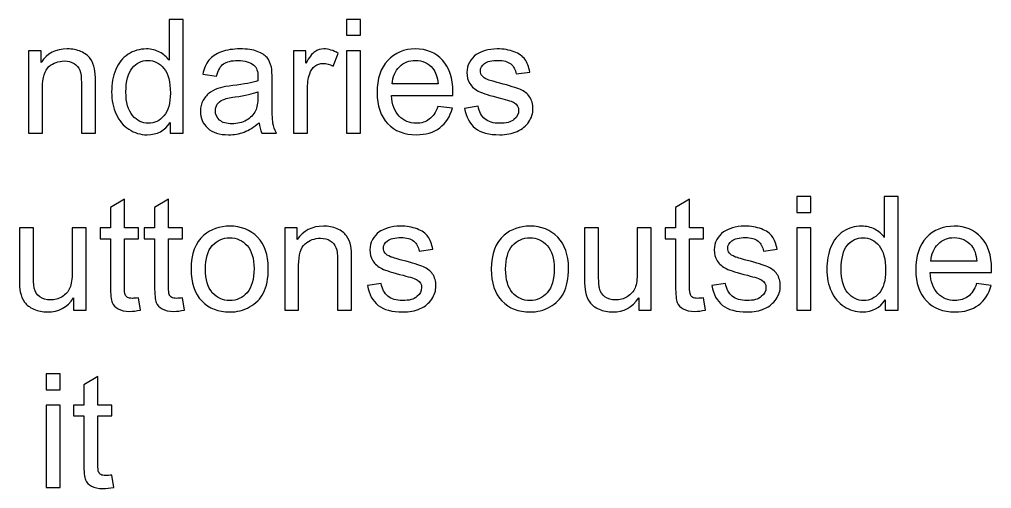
# Model space of a CAD drawing. Header units: millimetres. Extents: x 334 to 2107, y -1384 to 318.
# Drawn here: x 950.4 to 1105.8, y -685.7 to -610.6 of the extents above; entities that cross this region are included whole.
import ezdxf

# ---------------------------------------------------------------- set-up
doc = ezdxf.new("R2010")
doc.units = ezdxf.units.MM
doc.header["$MEASUREMENT"] = 0
doc.layers.add('Layer 1', color=7, linetype='Continuous')

msp = doc.modelspace()

# ---------------------------------------------------------------- linework, layer by layer
at = {"layer": 'Layer 1', "color": 250}
for points, knots in [([(974.4496, -628.7709), (974.4496, -628.7709), (974.4496, -627.0987), (974.4496, -627.0987), (973.6156, -628.3984), (972.388, -629.0503), (970.7666, -629.0503), (969.7167, -629.0503), (968.7515, -628.7624), (967.8752, -628.1825), (966.9947, -627.6067), (966.3131, -626.7982), (965.8263, -625.7652), (965.3437, -624.7281), (965.1024, -623.5385), (965.1024, -622.1923), (965.1024, -620.88), (965.3225, -619.6904), (965.7586, -618.6194), (966.1988, -617.5526), (966.855, -616.7313), (967.7313, -616.164), (968.6034, -615.5925), (969.5855, -615.3089), (970.665, -615.3089), (971.4609, -615.3089), (972.1678, -615.4782), (972.7859, -615.8127), (973.404, -616.1471), (973.9077, -616.5874), (974.2972, -617.125), (974.2972, -617.125), (974.2972, -610.5845), (974.2972, -610.5845), (974.2972, -610.5845), (976.5324, -610.5845), (976.5324, -610.5845), (976.5324, -610.5845), (976.5324, -628.7709), (976.5324, -628.7709), (976.5324, -628.7709), (974.4496, -628.7709), (974.4496, -628.7709)], [0, 0, 0, 0, 0.07142857, 0.07142857, 0.07142857, 0.14285714, 0.14285714, 0.14285714, 0.21428571, 0.21428571, 0.21428571, 0.28571429, 0.28571429, 0.28571429, 0.35714286, 0.35714286, 0.35714286, 0.42857143, 0.42857143, 0.42857143, 0.5, 0.5, 0.5, 0.57142857, 0.57142857, 0.57142857, 0.64285714, 0.64285714, 0.64285714, 0.71428571, 0.71428571, 0.71428571, 0.78571429, 0.78571429, 0.78571429, 0.85714286, 0.85714286, 0.85714286, 0.92857143, 0.92857143, 0.92857143, 1, 1, 1, 1]), ([(1002.652, -613.1245), (1002.652, -613.1245), (1002.652, -610.5845), (1002.652, -610.5845), (1002.652, -610.5845), (1004.8872, -610.5845), (1004.8872, -610.5845), (1004.8872, -610.5845), (1004.8872, -613.1245), (1004.8872, -613.1245), (1004.8872, -613.1245), (1002.652, -613.1245), (1002.652, -613.1245)], [0, 0, 0, 0, 0.25, 0.25, 0.25, 0.5, 0.5, 0.5, 0.75, 0.75, 0.75, 1, 1, 1, 1]), ([(951.814, -628.7709), (951.814, -628.7709), (951.814, -615.5883), (951.814, -615.5883), (951.814, -615.5883), (953.8206, -615.5883), (953.8206, -615.5883), (953.8206, -615.5883), (953.8206, -617.4594), (953.8206, -617.4594), (954.7858, -616.0243), (956.1828, -615.3089), (958.0074, -615.3089), (958.8032, -615.3089), (959.5314, -615.4528), (960.196, -615.7365), (960.8606, -616.0201), (961.3602, -616.3969), (961.6904, -616.8583), (962.0206, -617.3197), (962.2534, -617.8701), (962.3846, -618.5051), (962.4651, -618.9199), (962.5074, -619.6438), (962.5074, -620.6768), (962.5074, -620.6768), (962.5074, -628.7709), (962.5074, -628.7709), (962.5074, -628.7709), (960.2722, -628.7709), (960.2722, -628.7709), (960.2722, -628.7709), (960.2722, -620.7614), (960.2722, -620.7614), (960.2722, -619.8513), (960.1875, -619.1697), (960.014, -618.721), (959.8404, -618.2722), (959.5314, -617.9124), (959.0911, -617.6415), (958.6508, -617.3748), (958.1301, -617.2393), (957.5375, -617.2393), (956.5892, -617.2393), (955.7722, -617.5399), (955.0821, -618.1452), (954.3921, -618.7464), (954.0492, -619.8936), (954.0492, -621.5785), (954.0492, -621.5785), (954.0492, -628.7709), (954.0492, -628.7709), (954.0492, -628.7709), (951.814, -628.7709), (951.814, -628.7709)], [0, 0, 0, 0, 0.05555556, 0.05555556, 0.05555556, 0.11111111, 0.11111111, 0.11111111, 0.16666667, 0.16666667, 0.16666667, 0.22222222, 0.22222222, 0.22222222, 0.27777778, 0.27777778, 0.27777778, 0.33333333, 0.33333333, 0.33333333, 0.38888889, 0.38888889, 0.38888889, 0.44444444, 0.44444444, 0.44444444, 0.5, 0.5, 0.5, 0.55555556, 0.55555556, 0.55555556, 0.61111111, 0.61111111, 0.61111111, 0.66666667, 0.66666667, 0.66666667, 0.72222222, 0.72222222, 0.72222222, 0.77777778, 0.77777778, 0.77777778, 0.83333333, 0.83333333, 0.83333333, 0.88888889, 0.88888889, 0.88888889, 0.94444444, 0.94444444, 0.94444444, 1, 1, 1, 1]), ([(988.6778, -627.1199), (987.8481, -627.8269), (987.048, -628.3222), (986.2817, -628.6143), (985.5155, -628.9064), (984.6942, -629.0503), (983.8137, -629.0503), (982.3659, -629.0503), (981.2525, -628.6989), (980.4736, -627.992), (979.6947, -627.2892), (979.3052, -626.3875), (979.3052, -625.2911), (979.3052, -624.6476), (979.4534, -624.0592), (979.7455, -623.5258), (980.0418, -622.9924), (980.427, -622.5691), (980.9012, -622.2473), (981.3795, -621.9256), (981.9129, -621.6801), (982.5098, -621.515), (982.9501, -621.4007), (983.6147, -621.2906), (984.4995, -621.1805), (986.3029, -620.9689), (987.6364, -620.7106), (988.4873, -620.4143), (988.4958, -620.1095), (988.5, -619.9148), (988.5, -619.8343), (988.5, -618.9284), (988.2883, -618.2892), (987.865, -617.9166), (987.2935, -617.4129), (986.4426, -617.1631), (985.3165, -617.1631), (984.2624, -617.1631), (983.4835, -617.3494), (982.984, -617.7177), (982.4802, -618.086), (982.1119, -618.7379), (981.8706, -619.6777), (981.8706, -619.6777), (979.6862, -619.3729), (979.6862, -619.3729), (979.8852, -618.4373), (980.2111, -617.6796), (980.6683, -617.1038), (981.1255, -616.5281), (981.7859, -616.0878), (982.6495, -615.7746), (983.5089, -615.4655), (984.5122, -615.3089), (985.6467, -615.3089), (986.7728, -615.3089), (987.6914, -615.4401), (988.3984, -615.7068), (989.1011, -615.9735), (989.6218, -616.3037), (989.952, -616.7059), (990.2822, -617.1081), (990.5151, -617.6161), (990.6505, -618.2299), (990.7225, -618.6109), (990.7606, -619.2967), (990.7606, -620.2831), (990.7606, -620.2831), (990.7606, -623.2464), (990.7606, -623.2464), (990.7606, -625.3165), (990.8072, -626.6246), (990.9003, -627.1792), (990.9892, -627.7337), (991.1755, -628.2629), (991.4464, -628.7709), (991.4464, -628.7709), (989.1096, -628.7709), (989.1096, -628.7709), (988.8852, -628.301), (988.7413, -627.7507), (988.6778, -627.1199)], [0, 0, 0, 0, 0.03703704, 0.03703704, 0.03703704, 0.07407407, 0.07407407, 0.07407407, 0.11111111, 0.11111111, 0.11111111, 0.14814815, 0.14814815, 0.14814815, 0.18518519, 0.18518519, 0.18518519, 0.22222222, 0.22222222, 0.22222222, 0.25925926, 0.25925926, 0.25925926, 0.2962963, 0.2962963, 0.2962963, 0.33333333, 0.33333333, 0.33333333, 0.37037037, 0.37037037, 0.37037037, 0.40740741, 0.40740741, 0.40740741, 0.44444444, 0.44444444, 0.44444444, 0.48148148, 0.48148148, 0.48148148, 0.51851852, 0.51851852, 0.51851852, 0.55555556, 0.55555556, 0.55555556, 0.59259259, 0.59259259, 0.59259259, 0.62962963, 0.62962963, 0.62962963, 0.66666667, 0.66666667, 0.66666667, 0.7037037, 0.7037037, 0.7037037, 0.74074074, 0.74074074, 0.74074074, 0.77777778, 0.77777778, 0.77777778, 0.81481481, 0.81481481, 0.81481481, 0.85185185, 0.85185185, 0.85185185, 0.88888889, 0.88888889, 0.88888889, 0.92592593, 0.92592593, 0.92592593, 0.96296296, 0.96296296, 0.96296296, 1, 1, 1, 1]), ([(994.1684, -628.7709), (994.1684, -628.7709), (994.1684, -615.5883), (994.1684, -615.5883), (994.1684, -615.5883), (996.175, -615.5883), (996.175, -615.5883), (996.175, -615.5883), (996.175, -617.6076), (996.175, -617.6076), (996.6872, -616.672), (997.1614, -616.054), (997.5974, -615.7576), (998.0334, -615.4571), (998.5118, -615.3089), (999.0325, -615.3089), (999.786, -615.3089), (1000.5523, -615.546), (1001.3312, -616.0159), (1001.3312, -616.0159), (1000.5353, -618.0775), (1000.5353, -618.0775), (999.9935, -617.7727), (999.4516, -617.6203), (998.9097, -617.6203), (998.4229, -617.6203), (997.9869, -617.7685), (997.6016, -618.0606), (997.2164, -618.3527), (996.9412, -618.7591), (996.7761, -619.2798), (996.5264, -620.0714), (996.4036, -620.9392), (996.4036, -621.8833), (996.4036, -621.8833), (996.4036, -628.7709), (996.4036, -628.7709), (996.4036, -628.7709), (994.1684, -628.7709), (994.1684, -628.7709)], [0, 0, 0, 0, 0.07692308, 0.07692308, 0.07692308, 0.15384615, 0.15384615, 0.15384615, 0.23076923, 0.23076923, 0.23076923, 0.30769231, 0.30769231, 0.30769231, 0.38461538, 0.38461538, 0.38461538, 0.46153846, 0.46153846, 0.46153846, 0.53846154, 0.53846154, 0.53846154, 0.61538462, 0.61538462, 0.61538462, 0.69230769, 0.69230769, 0.69230769, 0.76923077, 0.76923077, 0.76923077, 0.84615385, 0.84615385, 0.84615385, 0.92307692, 0.92307692, 0.92307692, 1, 1, 1, 1]), ([(1002.652, -628.7709), (1002.652, -628.7709), (1002.652, -615.5883), (1002.652, -615.5883), (1002.652, -615.5883), (1004.8872, -615.5883), (1004.8872, -615.5883), (1004.8872, -615.5883), (1004.8872, -628.7709), (1004.8872, -628.7709), (1004.8872, -628.7709), (1002.652, -628.7709), (1002.652, -628.7709)], [0, 0, 0, 0, 0.25, 0.25, 0.25, 0.5, 0.5, 0.5, 0.75, 0.75, 0.75, 1, 1, 1, 1]), ([(1017.2866, -624.5037), (1017.2866, -624.5037), (1019.598, -624.8085), (1019.598, -624.8085), (1019.2382, -626.1505), (1018.5651, -627.1961), (1017.5829, -627.9369), (1016.6008, -628.6778), (1015.3477, -629.0503), (1013.8195, -629.0503), (1011.8976, -629.0503), (1010.3736, -628.4576), (1009.2475, -627.2723), (1008.1214, -626.0912), (1007.5584, -624.4275), (1007.5584, -622.2897), (1007.5584, -620.0799), (1008.1257, -618.3611), (1009.2644, -617.1419), (1010.4032, -615.9185), (1011.8806, -615.3089), (1013.6967, -615.3089), (1015.4536, -615.3089), (1016.8887, -615.9058), (1018.002, -617.1038), (1019.1154, -618.3019), (1019.6742, -619.9867), (1019.6742, -622.1584), (1019.6742, -622.2897), (1019.67, -622.4886), (1019.6615, -622.7511), (1019.6615, -622.7511), (1009.8444, -622.7511), (1009.8444, -622.7511), (1009.9291, -624.1947), (1010.3355, -625.3038), (1011.0721, -626.07), (1011.8044, -626.8363), (1012.7231, -627.2215), (1013.8195, -627.2215), (1014.6365, -627.2215), (1015.335, -627.0056), (1015.9108, -626.5738), (1016.4907, -626.142), (1016.9479, -625.452), (1017.2866, -624.5037)], [0, 0, 0, 0, 0.06666667, 0.06666667, 0.06666667, 0.13333333, 0.13333333, 0.13333333, 0.2, 0.2, 0.2, 0.26666667, 0.26666667, 0.26666667, 0.33333333, 0.33333333, 0.33333333, 0.4, 0.4, 0.4, 0.46666667, 0.46666667, 0.46666667, 0.53333333, 0.53333333, 0.53333333, 0.6, 0.6, 0.6, 0.66666667, 0.66666667, 0.66666667, 0.73333333, 0.73333333, 0.73333333, 0.8, 0.8, 0.8, 0.86666667, 0.86666667, 0.86666667, 0.93333333, 0.93333333, 0.93333333, 1, 1, 1, 1]), ([(1021.5326, -624.8339), (1021.5326, -624.8339), (1023.7424, -624.4783), (1023.7424, -624.4783), (1023.8652, -625.3631), (1024.2123, -626.0404), (1024.7796, -626.5145), (1025.3468, -626.9844), (1026.1427, -627.2215), (1027.1587, -627.2215), (1028.1874, -627.2215), (1028.9494, -627.0141), (1029.4489, -626.595), (1029.9442, -626.1801), (1030.194, -625.689), (1030.194, -625.126), (1030.194, -624.6222), (1029.9696, -624.2243), (1029.5251, -623.9364), (1029.2119, -623.7375), (1028.4499, -623.4877), (1027.2391, -623.1787), (1025.6051, -622.768), (1024.4748, -622.4124), (1023.8398, -622.1119), (1023.209, -621.8071), (1022.7306, -621.3922), (1022.4047, -620.8588), (1022.0787, -620.3296), (1021.9136, -619.7412), (1021.9136, -619.0977), (1021.9136, -618.5093), (1022.0491, -617.9674), (1022.3158, -617.4679), (1022.5867, -616.9684), (1022.9508, -616.5535), (1023.4122, -616.2233), (1023.7593, -615.9693), (1024.2335, -615.7534), (1024.8304, -615.5756), (1025.4315, -615.3978), (1026.0707, -615.3089), (1026.7565, -615.3089), (1027.7895, -615.3089), (1028.6954, -615.4571), (1029.4743, -615.7576), (1030.2575, -616.054), (1030.8332, -616.4604), (1031.2058, -616.9684), (1031.5741, -617.4806), (1031.8323, -618.1622), (1031.972, -619.0173), (1031.972, -619.0173), (1029.7876, -619.3221), (1029.7876, -619.3221), (1029.6902, -618.6363), (1029.4024, -618.0987), (1028.9282, -617.7134), (1028.4541, -617.3282), (1027.7852, -617.1377), (1026.9174, -617.1377), (1025.8972, -617.1377), (1025.1648, -617.307), (1024.7288, -617.6457), (1024.2927, -617.9844), (1024.0726, -618.3823), (1024.0726, -618.8353), (1024.0726, -619.1231), (1024.1615, -619.3856), (1024.3435, -619.6184), (1024.5256, -619.8555), (1024.8092, -620.0545), (1025.1987, -620.2111), (1025.423, -620.2958), (1026.075, -620.4863), (1027.1672, -620.7826), (1028.742, -621.2017), (1029.8426, -621.5488), (1030.4692, -621.8155), (1031.0957, -622.0822), (1031.5868, -622.4759), (1031.9424, -622.9839), (1032.3022, -623.4962), (1032.48, -624.1312), (1032.48, -624.8932), (1032.48, -625.634), (1032.2641, -626.3325), (1031.8281, -626.9887), (1031.392, -627.6448), (1030.7655, -628.1528), (1029.9485, -628.5127), (1029.1272, -628.8725), (1028.2001, -629.0503), (1027.1672, -629.0503), (1025.4569, -629.0503), (1024.1488, -628.6947), (1023.2513, -627.9877), (1022.3539, -627.2765), (1021.7824, -626.2267), (1021.5326, -624.8339)], [0, 0, 0, 0, 0.03030303, 0.03030303, 0.03030303, 0.06060606, 0.06060606, 0.06060606, 0.09090909, 0.09090909, 0.09090909, 0.12121212, 0.12121212, 0.12121212, 0.15151515, 0.15151515, 0.15151515, 0.18181818, 0.18181818, 0.18181818, 0.21212121, 0.21212121, 0.21212121, 0.24242424, 0.24242424, 0.24242424, 0.27272727, 0.27272727, 0.27272727, 0.3030303, 0.3030303, 0.3030303, 0.33333333, 0.33333333, 0.33333333, 0.36363636, 0.36363636, 0.36363636, 0.39393939, 0.39393939, 0.39393939, 0.42424242, 0.42424242, 0.42424242, 0.45454545, 0.45454545, 0.45454545, 0.48484848, 0.48484848, 0.48484848, 0.51515152, 0.51515152, 0.51515152, 0.54545455, 0.54545455, 0.54545455, 0.57575758, 0.57575758, 0.57575758, 0.60606061, 0.60606061, 0.60606061, 0.63636364, 0.63636364, 0.63636364, 0.66666667, 0.66666667, 0.66666667, 0.6969697, 0.6969697, 0.6969697, 0.72727273, 0.72727273, 0.72727273, 0.75757576, 0.75757576, 0.75757576, 0.78787879, 0.78787879, 0.78787879, 0.81818182, 0.81818182, 0.81818182, 0.84848485, 0.84848485, 0.84848485, 0.87878788, 0.87878788, 0.87878788, 0.90909091, 0.90909091, 0.90909091, 0.93939394, 0.93939394, 0.93939394, 0.96969697, 0.96969697, 0.96969697, 1, 1, 1, 1]), ([(967.3884, -622.1965), (967.3884, -623.8814), (967.744, -625.1387), (968.4594, -625.9727), (969.1706, -626.8066), (970.0131, -627.2215), (970.9825, -627.2215), (971.9604, -627.2215), (972.7901, -626.8236), (973.4759, -626.0277), (974.1575, -625.2318), (974.5004, -624.0169), (974.5004, -622.3828), (974.5004, -620.5879), (974.1533, -619.2671), (973.4548, -618.4246), (972.7605, -617.5822), (971.9011, -617.1631), (970.8809, -617.1631), (969.8861, -617.1631), (969.0563, -617.5653), (968.3875, -618.3738), (967.7228, -619.1824), (967.3884, -620.4566), (967.3884, -622.1965)], [0, 0, 0, 0, 0.125, 0.125, 0.125, 0.25, 0.25, 0.25, 0.375, 0.375, 0.375, 0.5, 0.5, 0.5, 0.625, 0.625, 0.625, 0.75, 0.75, 0.75, 0.875, 0.875, 0.875, 1, 1, 1, 1]), ([(1009.9714, -620.9223), (1009.9714, -620.9223), (1017.312, -620.9223), (1017.312, -620.9223), (1017.2146, -619.8132), (1016.931, -618.9834), (1016.4696, -618.4289), (1015.7626, -617.5695), (1014.8397, -617.1377), (1013.7094, -617.1377), (1012.685, -617.1377), (1011.8256, -617.4806), (1011.1271, -618.1664), (1010.4328, -618.8522), (1010.0476, -619.7708), (1009.9714, -620.9223)], [0, 0, 0, 0, 0.2, 0.2, 0.2, 0.4, 0.4, 0.4, 0.6, 0.6, 0.6, 0.8, 0.8, 0.8, 1, 1, 1, 1]), ([(988.5, -622.1669), (987.6872, -622.4971), (986.468, -622.7765), (984.8424, -623.0051), (983.9195, -623.1363), (983.2676, -623.2845), (982.8866, -623.4496), (982.5056, -623.6147), (982.2135, -623.856), (982.0061, -624.1693), (981.7986, -624.4868), (981.6928, -624.8381), (981.6928, -625.2276), (981.6928, -625.816), (981.9172, -626.3113), (982.3701, -626.705), (982.8231, -627.0987), (983.4835, -627.2977), (984.3513, -627.2977), (985.2107, -627.2977), (985.9769, -627.1114), (986.65, -626.7347), (987.3189, -626.3621), (987.8142, -625.8499), (988.1275, -625.2022), (988.3688, -624.6984), (988.4873, -623.9576), (988.4873, -622.9797), (988.4873, -622.9797), (988.5, -622.1669), (988.5, -622.1669)], [0, 0, 0, 0, 0.1, 0.1, 0.1, 0.2, 0.2, 0.2, 0.3, 0.3, 0.3, 0.4, 0.4, 0.4, 0.5, 0.5, 0.5, 0.6, 0.6, 0.6, 0.7, 0.7, 0.7, 0.8, 0.8, 0.8, 0.9, 0.9, 0.9, 1, 1, 1, 1]), ([(969.3908, -655.1531), (969.3908, -655.1531), (969.6956, -657.1258), (969.6956, -657.1258), (969.0691, -657.2571), (968.506, -657.3248), (968.015, -657.3248), (967.2064, -657.3248), (966.5799, -657.1978), (966.1311, -656.9396), (965.6866, -656.6813), (965.3734, -656.3469), (965.1913, -655.9278), (965.0093, -655.5087), (964.9204, -654.6282), (964.9204, -653.2862), (964.9204, -653.2862), (964.9204, -645.6916), (964.9204, -645.6916), (964.9204, -645.6916), (963.2694, -645.6916), (963.2694, -645.6916), (963.2694, -645.6916), (963.2694, -643.9644), (963.2694, -643.9644), (963.2694, -643.9644), (964.9204, -643.9644), (964.9204, -643.9644), (964.9204, -643.9644), (964.9204, -640.7047), (964.9204, -640.7047), (964.9204, -640.7047), (967.1556, -639.3628), (967.1556, -639.3628), (967.1556, -639.3628), (967.1556, -643.9644), (967.1556, -643.9644), (967.1556, -643.9644), (969.3908, -643.9644), (969.3908, -643.9644), (969.3908, -643.9644), (969.3908, -645.6916), (969.3908, -645.6916), (969.3908, -645.6916), (967.1556, -645.6916), (967.1556, -645.6916), (967.1556, -645.6916), (967.1556, -653.4132), (967.1556, -653.4132), (967.1556, -654.0524), (967.1937, -654.4631), (967.2741, -654.6451), (967.3503, -654.8271), (967.4773, -654.9711), (967.6551, -655.0811), (967.8329, -655.187), (968.0869, -655.242), (968.4171, -655.242), (968.6627, -655.242), (968.9886, -655.2124), (969.3908, -655.1531)], [0, 0, 0, 0, 0.05, 0.05, 0.05, 0.1, 0.1, 0.1, 0.15, 0.15, 0.15, 0.2, 0.2, 0.2, 0.25, 0.25, 0.25, 0.3, 0.3, 0.3, 0.35, 0.35, 0.35, 0.4, 0.4, 0.4, 0.45, 0.45, 0.45, 0.5, 0.5, 0.5, 0.55, 0.55, 0.55, 0.6, 0.6, 0.6, 0.65, 0.65, 0.65, 0.7, 0.7, 0.7, 0.75, 0.75, 0.75, 0.8, 0.8, 0.8, 0.85, 0.85, 0.85, 0.9, 0.9, 0.9, 0.95, 0.95, 0.95, 1, 1, 1, 1]), ([(976.4478, -655.1531), (976.4478, -655.1531), (976.7526, -657.1258), (976.7526, -657.1258), (976.1261, -657.2571), (975.563, -657.3248), (975.072, -657.3248), (974.2634, -657.3248), (973.6369, -657.1978), (973.1881, -656.9396), (972.7436, -656.6813), (972.4304, -656.3469), (972.2483, -655.9278), (972.0663, -655.5087), (971.9774, -654.6282), (971.9774, -653.2862), (971.9774, -653.2862), (971.9774, -645.6916), (971.9774, -645.6916), (971.9774, -645.6916), (970.3264, -645.6916), (970.3264, -645.6916), (970.3264, -645.6916), (970.3264, -643.9644), (970.3264, -643.9644), (970.3264, -643.9644), (971.9774, -643.9644), (971.9774, -643.9644), (971.9774, -643.9644), (971.9774, -640.7047), (971.9774, -640.7047), (971.9774, -640.7047), (974.2126, -639.3628), (974.2126, -639.3628), (974.2126, -639.3628), (974.2126, -643.9644), (974.2126, -643.9644), (974.2126, -643.9644), (976.4478, -643.9644), (976.4478, -643.9644), (976.4478, -643.9644), (976.4478, -645.6916), (976.4478, -645.6916), (976.4478, -645.6916), (974.2126, -645.6916), (974.2126, -645.6916), (974.2126, -645.6916), (974.2126, -653.4132), (974.2126, -653.4132), (974.2126, -654.0524), (974.2507, -654.4631), (974.3311, -654.6451), (974.4073, -654.8271), (974.5343, -654.9711), (974.7121, -655.0811), (974.8899, -655.187), (975.1439, -655.242), (975.4741, -655.242), (975.7197, -655.242), (976.0456, -655.2124), (976.4478, -655.1531)], [0, 0, 0, 0, 0.05, 0.05, 0.05, 0.1, 0.1, 0.1, 0.15, 0.15, 0.15, 0.2, 0.2, 0.2, 0.25, 0.25, 0.25, 0.3, 0.3, 0.3, 0.35, 0.35, 0.35, 0.4, 0.4, 0.4, 0.45, 0.45, 0.45, 0.5, 0.5, 0.5, 0.55, 0.55, 0.55, 0.6, 0.6, 0.6, 0.65, 0.65, 0.65, 0.7, 0.7, 0.7, 0.75, 0.75, 0.75, 0.8, 0.8, 0.8, 0.85, 0.85, 0.85, 0.9, 0.9, 0.9, 0.95, 0.95, 0.95, 1, 1, 1, 1]), ([(1059.7682, -655.1531), (1059.7682, -655.1531), (1060.073, -657.1258), (1060.073, -657.1258), (1059.4465, -657.2571), (1058.8834, -657.3248), (1058.3924, -657.3248), (1057.5838, -657.3248), (1056.9573, -657.1978), (1056.5085, -656.9396), (1056.064, -656.6813), (1055.7508, -656.3469), (1055.5687, -655.9278), (1055.3867, -655.5087), (1055.2978, -654.6282), (1055.2978, -653.2862), (1055.2978, -653.2862), (1055.2978, -645.6916), (1055.2978, -645.6916), (1055.2978, -645.6916), (1053.6468, -645.6916), (1053.6468, -645.6916), (1053.6468, -645.6916), (1053.6468, -643.9644), (1053.6468, -643.9644), (1053.6468, -643.9644), (1055.2978, -643.9644), (1055.2978, -643.9644), (1055.2978, -643.9644), (1055.2978, -640.7047), (1055.2978, -640.7047), (1055.2978, -640.7047), (1057.533, -639.3628), (1057.533, -639.3628), (1057.533, -639.3628), (1057.533, -643.9644), (1057.533, -643.9644), (1057.533, -643.9644), (1059.7682, -643.9644), (1059.7682, -643.9644), (1059.7682, -643.9644), (1059.7682, -645.6916), (1059.7682, -645.6916), (1059.7682, -645.6916), (1057.533, -645.6916), (1057.533, -645.6916), (1057.533, -645.6916), (1057.533, -653.4132), (1057.533, -653.4132), (1057.533, -654.0524), (1057.5711, -654.4631), (1057.6515, -654.6451), (1057.7277, -654.8271), (1057.8547, -654.9711), (1058.0325, -655.0811), (1058.2103, -655.187), (1058.4643, -655.242), (1058.7945, -655.242), (1059.0401, -655.242), (1059.366, -655.2124), (1059.7682, -655.1531)], [0, 0, 0, 0, 0.05, 0.05, 0.05, 0.1, 0.1, 0.1, 0.15, 0.15, 0.15, 0.2, 0.2, 0.2, 0.25, 0.25, 0.25, 0.3, 0.3, 0.3, 0.35, 0.35, 0.35, 0.4, 0.4, 0.4, 0.45, 0.45, 0.45, 0.5, 0.5, 0.5, 0.55, 0.55, 0.55, 0.6, 0.6, 0.6, 0.65, 0.65, 0.65, 0.7, 0.7, 0.7, 0.75, 0.75, 0.75, 0.8, 0.8, 0.8, 0.85, 0.85, 0.85, 0.9, 0.9, 0.9, 0.95, 0.95, 0.95, 1, 1, 1, 1]), ([(1074.6738, -641.5006), (1074.6738, -641.5006), (1074.6738, -638.9606), (1074.6738, -638.9606), (1074.6738, -638.9606), (1076.909, -638.9606), (1076.909, -638.9606), (1076.909, -638.9606), (1076.909, -641.5006), (1076.909, -641.5006), (1076.909, -641.5006), (1074.6738, -641.5006), (1074.6738, -641.5006)], [0, 0, 0, 0, 0.25, 0.25, 0.25, 0.5, 0.5, 0.5, 0.75, 0.75, 0.75, 1, 1, 1, 1]), ([(1088.8258, -657.147), (1088.8258, -657.147), (1088.8258, -655.4748), (1088.8258, -655.4748), (1087.9918, -656.7745), (1086.7642, -657.4264), (1085.1428, -657.4264), (1084.0929, -657.4264), (1083.1277, -657.1385), (1082.2514, -656.5586), (1081.3709, -655.9828), (1080.6893, -655.1743), (1080.2025, -654.1413), (1079.7199, -653.1042), (1079.4786, -651.9146), (1079.4786, -650.5684), (1079.4786, -649.2561), (1079.6987, -648.0665), (1080.1348, -646.9955), (1080.575, -645.9287), (1081.2312, -645.1074), (1082.1075, -644.5401), (1082.9796, -643.9686), (1083.9617, -643.685), (1085.0412, -643.685), (1085.8371, -643.685), (1086.544, -643.8543), (1087.1621, -644.1888), (1087.7802, -644.5232), (1088.2839, -644.9635), (1088.6734, -645.5011), (1088.6734, -645.5011), (1088.6734, -638.9606), (1088.6734, -638.9606), (1088.6734, -638.9606), (1090.9086, -638.9606), (1090.9086, -638.9606), (1090.9086, -638.9606), (1090.9086, -657.147), (1090.9086, -657.147), (1090.9086, -657.147), (1088.8258, -657.147), (1088.8258, -657.147)], [0, 0, 0, 0, 0.07142857, 0.07142857, 0.07142857, 0.14285714, 0.14285714, 0.14285714, 0.21428571, 0.21428571, 0.21428571, 0.28571429, 0.28571429, 0.28571429, 0.35714286, 0.35714286, 0.35714286, 0.42857143, 0.42857143, 0.42857143, 0.5, 0.5, 0.5, 0.57142857, 0.57142857, 0.57142857, 0.64285714, 0.64285714, 0.64285714, 0.71428571, 0.71428571, 0.71428571, 0.78571429, 0.78571429, 0.78571429, 0.85714286, 0.85714286, 0.85714286, 0.92857143, 0.92857143, 0.92857143, 1, 1, 1, 1]), ([(959.0234, -657.147), (959.0234, -657.147), (959.0234, -655.187), (959.0234, -655.187), (957.9989, -656.6813), (956.6104, -657.4264), (954.8536, -657.4264), (954.0789, -657.4264), (953.355, -657.2782), (952.6819, -656.9819), (952.0088, -656.6813), (951.5092, -656.3088), (951.1833, -655.8601), (950.8573, -655.4071), (950.6287, -654.8568), (950.4975, -654.2048), (950.4086, -653.7646), (950.362, -653.0703), (950.362, -652.122), (950.362, -652.122), (950.362, -643.9644), (950.362, -643.9644), (950.362, -643.9644), (952.5972, -643.9644), (952.5972, -643.9644), (952.5972, -643.9644), (952.5972, -651.2584), (952.5972, -651.2584), (952.5972, -652.4226), (952.6438, -653.21), (952.7327, -653.6122), (952.8724, -654.2006), (953.1687, -654.6578), (953.6259, -654.9922), (954.0789, -655.3267), (954.6377, -655.496), (955.3065, -655.496), (955.9754, -655.496), (956.6019, -655.3267), (957.1861, -654.9838), (957.7703, -654.6409), (958.1852, -654.171), (958.4307, -653.5825), (958.672, -652.9941), (958.7948, -652.1347), (958.7948, -651.0129), (958.7948, -651.0129), (958.7948, -643.9644), (958.7948, -643.9644), (958.7948, -643.9644), (961.03, -643.9644), (961.03, -643.9644), (961.03, -643.9644), (961.03, -657.147), (961.03, -657.147), (961.03, -657.147), (959.0234, -657.147), (959.0234, -657.147)], [0, 0, 0, 0, 0.05263158, 0.05263158, 0.05263158, 0.10526316, 0.10526316, 0.10526316, 0.15789474, 0.15789474, 0.15789474, 0.21052632, 0.21052632, 0.21052632, 0.26315789, 0.26315789, 0.26315789, 0.31578947, 0.31578947, 0.31578947, 0.36842105, 0.36842105, 0.36842105, 0.42105263, 0.42105263, 0.42105263, 0.47368421, 0.47368421, 0.47368421, 0.52631579, 0.52631579, 0.52631579, 0.57894737, 0.57894737, 0.57894737, 0.63157895, 0.63157895, 0.63157895, 0.68421053, 0.68421053, 0.68421053, 0.73684211, 0.73684211, 0.73684211, 0.78947368, 0.78947368, 0.78947368, 0.84210526, 0.84210526, 0.84210526, 0.89473684, 0.89473684, 0.89473684, 0.94736842, 0.94736842, 0.94736842, 1, 1, 1, 1]), ([(977.8152, -650.5557), (977.8152, -648.1215), (978.4925, -646.3181), (979.8514, -645.1455), (980.9817, -644.1718), (982.366, -643.685), (983.9959, -643.685), (985.8035, -643.685), (987.2852, -644.2777), (988.4366, -645.463), (989.5839, -646.6441), (990.1596, -648.2824), (990.1596, -650.3694), (990.1596, -652.0628), (989.9056, -653.392), (989.3976, -654.3615), (988.8896, -655.3309), (988.1488, -656.0844), (987.1751, -656.6221), (986.2057, -657.1597), (985.1431, -657.4264), (983.9959, -657.4264), (982.1501, -657.4264), (980.66, -656.838), (979.5212, -655.6569), (978.3825, -654.4758), (977.8152, -652.774), (977.8152, -650.5557)], [0, 0, 0, 0, 0.11111111, 0.11111111, 0.11111111, 0.22222222, 0.22222222, 0.22222222, 0.33333333, 0.33333333, 0.33333333, 0.44444444, 0.44444444, 0.44444444, 0.55555556, 0.55555556, 0.55555556, 0.66666667, 0.66666667, 0.66666667, 0.77777778, 0.77777778, 0.77777778, 0.88888889, 0.88888889, 0.88888889, 1, 1, 1, 1]), ([(992.78, -657.147), (992.78, -657.147), (992.78, -643.9644), (992.78, -643.9644), (992.78, -643.9644), (994.7866, -643.9644), (994.7866, -643.9644), (994.7866, -643.9644), (994.7866, -645.8355), (994.7866, -645.8355), (995.7518, -644.4004), (997.1488, -643.685), (998.9734, -643.685), (999.7692, -643.685), (1000.4974, -643.8289), (1001.162, -644.1126), (1001.8266, -644.3962), (1002.3262, -644.773), (1002.6564, -645.2344), (1002.9866, -645.6958), (1003.2194, -646.2462), (1003.3506, -646.8812), (1003.4311, -647.296), (1003.4734, -648.0199), (1003.4734, -649.0529), (1003.4734, -649.0529), (1003.4734, -657.147), (1003.4734, -657.147), (1003.4734, -657.147), (1001.2382, -657.147), (1001.2382, -657.147), (1001.2382, -657.147), (1001.2382, -649.1375), (1001.2382, -649.1375), (1001.2382, -648.2274), (1001.1535, -647.5458), (1000.98, -647.0971), (1000.8064, -646.6483), (1000.4974, -646.2885), (1000.0571, -646.0176), (999.6168, -645.7509), (999.0961, -645.6154), (998.5035, -645.6154), (997.5552, -645.6154), (996.7382, -645.916), (996.0481, -646.5213), (995.3581, -647.1225), (995.0152, -648.2697), (995.0152, -649.9546), (995.0152, -649.9546), (995.0152, -657.147), (995.0152, -657.147), (995.0152, -657.147), (992.78, -657.147), (992.78, -657.147)], [0, 0, 0, 0, 0.05555556, 0.05555556, 0.05555556, 0.11111111, 0.11111111, 0.11111111, 0.16666667, 0.16666667, 0.16666667, 0.22222222, 0.22222222, 0.22222222, 0.27777778, 0.27777778, 0.27777778, 0.33333333, 0.33333333, 0.33333333, 0.38888889, 0.38888889, 0.38888889, 0.44444444, 0.44444444, 0.44444444, 0.5, 0.5, 0.5, 0.55555556, 0.55555556, 0.55555556, 0.61111111, 0.61111111, 0.61111111, 0.66666667, 0.66666667, 0.66666667, 0.72222222, 0.72222222, 0.72222222, 0.77777778, 0.77777778, 0.77777778, 0.83333333, 0.83333333, 0.83333333, 0.88888889, 0.88888889, 0.88888889, 0.94444444, 0.94444444, 0.94444444, 1, 1, 1, 1]), ([(1006.0176, -653.21), (1006.0176, -653.21), (1008.2274, -652.8544), (1008.2274, -652.8544), (1008.3502, -653.7392), (1008.6973, -654.4165), (1009.2646, -654.8906), (1009.8318, -655.3605), (1010.6277, -655.5976), (1011.6437, -655.5976), (1012.6724, -655.5976), (1013.4344, -655.3902), (1013.9339, -654.9711), (1014.4292, -654.5562), (1014.679, -654.0651), (1014.679, -653.5021), (1014.679, -652.9983), (1014.4546, -652.6004), (1014.0101, -652.3125), (1013.6969, -652.1136), (1012.9349, -651.8638), (1011.7241, -651.5548), (1010.0901, -651.1441), (1008.9598, -650.7885), (1008.3248, -650.488), (1007.694, -650.1832), (1007.2156, -649.7683), (1006.8897, -649.2349), (1006.5637, -648.7057), (1006.3986, -648.1173), (1006.3986, -647.4738), (1006.3986, -646.8854), (1006.5341, -646.3435), (1006.8008, -645.844), (1007.0717, -645.3445), (1007.4358, -644.9296), (1007.8972, -644.5994), (1008.2443, -644.3454), (1008.7185, -644.1295), (1009.3154, -643.9517), (1009.9165, -643.7739), (1010.5557, -643.685), (1011.2415, -643.685), (1012.2745, -643.685), (1013.1804, -643.8332), (1013.9593, -644.1337), (1014.7425, -644.4301), (1015.3182, -644.8365), (1015.6908, -645.3445), (1016.0591, -645.8567), (1016.3173, -646.5383), (1016.457, -647.3934), (1016.457, -647.3934), (1014.2726, -647.6982), (1014.2726, -647.6982), (1014.1752, -647.0124), (1013.8874, -646.4748), (1013.4132, -646.0895), (1012.9391, -645.7043), (1012.2702, -645.5138), (1011.4024, -645.5138), (1010.3822, -645.5138), (1009.6498, -645.6831), (1009.2138, -646.0218), (1008.7777, -646.3605), (1008.5576, -646.7584), (1008.5576, -647.2114), (1008.5576, -647.4992), (1008.6465, -647.7617), (1008.8285, -647.9945), (1009.0106, -648.2316), (1009.2942, -648.4306), (1009.6837, -648.5872), (1009.908, -648.6719), (1010.56, -648.8624), (1011.6522, -649.1587), (1013.227, -649.5778), (1014.3276, -649.9249), (1014.9542, -650.1916), (1015.5807, -650.4583), (1016.0718, -650.852), (1016.4274, -651.36), (1016.7872, -651.8723), (1016.965, -652.5073), (1016.965, -653.2693), (1016.965, -654.0101), (1016.7491, -654.7086), (1016.3131, -655.3648), (1015.877, -656.0209), (1015.2505, -656.5289), (1014.4335, -656.8888), (1013.6122, -657.2486), (1012.6851, -657.4264), (1011.6522, -657.4264), (1009.9419, -657.4264), (1008.6338, -657.0708), (1007.7363, -656.3638), (1006.8389, -655.6526), (1006.2674, -654.6028), (1006.0176, -653.21)], [0, 0, 0, 0, 0.03030303, 0.03030303, 0.03030303, 0.06060606, 0.06060606, 0.06060606, 0.09090909, 0.09090909, 0.09090909, 0.12121212, 0.12121212, 0.12121212, 0.15151515, 0.15151515, 0.15151515, 0.18181818, 0.18181818, 0.18181818, 0.21212121, 0.21212121, 0.21212121, 0.24242424, 0.24242424, 0.24242424, 0.27272727, 0.27272727, 0.27272727, 0.3030303, 0.3030303, 0.3030303, 0.33333333, 0.33333333, 0.33333333, 0.36363636, 0.36363636, 0.36363636, 0.39393939, 0.39393939, 0.39393939, 0.42424242, 0.42424242, 0.42424242, 0.45454545, 0.45454545, 0.45454545, 0.48484848, 0.48484848, 0.48484848, 0.51515152, 0.51515152, 0.51515152, 0.54545455, 0.54545455, 0.54545455, 0.57575758, 0.57575758, 0.57575758, 0.60606061, 0.60606061, 0.60606061, 0.63636364, 0.63636364, 0.63636364, 0.66666667, 0.66666667, 0.66666667, 0.6969697, 0.6969697, 0.6969697, 0.72727273, 0.72727273, 0.72727273, 0.75757576, 0.75757576, 0.75757576, 0.78787879, 0.78787879, 0.78787879, 0.81818182, 0.81818182, 0.81818182, 0.84848485, 0.84848485, 0.84848485, 0.87878788, 0.87878788, 0.87878788, 0.90909091, 0.90909091, 0.90909091, 0.93939394, 0.93939394, 0.93939394, 0.96969697, 0.96969697, 0.96969697, 1, 1, 1, 1]), ([(1025.8254, -650.5557), (1025.8254, -648.1215), (1026.5027, -646.3181), (1027.8616, -645.1455), (1028.9919, -644.1718), (1030.3762, -643.685), (1032.0061, -643.685), (1033.8137, -643.685), (1035.2954, -644.2777), (1036.4468, -645.463), (1037.5941, -646.6441), (1038.1698, -648.2824), (1038.1698, -650.3694), (1038.1698, -652.0628), (1037.9158, -653.392), (1037.4078, -654.3615), (1036.8998, -655.3309), (1036.159, -656.0844), (1035.1853, -656.6221), (1034.2159, -657.1597), (1033.1533, -657.4264), (1032.0061, -657.4264), (1030.1603, -657.4264), (1028.6702, -656.838), (1027.5314, -655.6569), (1026.3927, -654.4758), (1025.8254, -652.774), (1025.8254, -650.5557)], [0, 0, 0, 0, 0.11111111, 0.11111111, 0.11111111, 0.22222222, 0.22222222, 0.22222222, 0.33333333, 0.33333333, 0.33333333, 0.44444444, 0.44444444, 0.44444444, 0.55555556, 0.55555556, 0.55555556, 0.66666667, 0.66666667, 0.66666667, 0.77777778, 0.77777778, 0.77777778, 0.88888889, 0.88888889, 0.88888889, 1, 1, 1, 1]), ([(1049.4008, -657.147), (1049.4008, -657.147), (1049.4008, -655.187), (1049.4008, -655.187), (1048.3763, -656.6813), (1046.9878, -657.4264), (1045.231, -657.4264), (1044.4563, -657.4264), (1043.7324, -657.2782), (1043.0593, -656.9819), (1042.3862, -656.6813), (1041.8866, -656.3088), (1041.5607, -655.8601), (1041.2347, -655.4071), (1041.0061, -654.8568), (1040.8749, -654.2048), (1040.786, -653.7646), (1040.7394, -653.0703), (1040.7394, -652.122), (1040.7394, -652.122), (1040.7394, -643.9644), (1040.7394, -643.9644), (1040.7394, -643.9644), (1042.9746, -643.9644), (1042.9746, -643.9644), (1042.9746, -643.9644), (1042.9746, -651.2584), (1042.9746, -651.2584), (1042.9746, -652.4226), (1043.0212, -653.21), (1043.1101, -653.6122), (1043.2498, -654.2006), (1043.5461, -654.6578), (1044.0033, -654.9922), (1044.4563, -655.3267), (1045.0151, -655.496), (1045.6839, -655.496), (1046.3528, -655.496), (1046.9793, -655.3267), (1047.5635, -654.9838), (1048.1477, -654.6409), (1048.5626, -654.171), (1048.8081, -653.5825), (1049.0494, -652.9941), (1049.1722, -652.1347), (1049.1722, -651.0129), (1049.1722, -651.0129), (1049.1722, -643.9644), (1049.1722, -643.9644), (1049.1722, -643.9644), (1051.4074, -643.9644), (1051.4074, -643.9644), (1051.4074, -643.9644), (1051.4074, -657.147), (1051.4074, -657.147), (1051.4074, -657.147), (1049.4008, -657.147), (1049.4008, -657.147)], [0, 0, 0, 0, 0.05263158, 0.05263158, 0.05263158, 0.10526316, 0.10526316, 0.10526316, 0.15789474, 0.15789474, 0.15789474, 0.21052632, 0.21052632, 0.21052632, 0.26315789, 0.26315789, 0.26315789, 0.31578947, 0.31578947, 0.31578947, 0.36842105, 0.36842105, 0.36842105, 0.42105263, 0.42105263, 0.42105263, 0.47368421, 0.47368421, 0.47368421, 0.52631579, 0.52631579, 0.52631579, 0.57894737, 0.57894737, 0.57894737, 0.63157895, 0.63157895, 0.63157895, 0.68421053, 0.68421053, 0.68421053, 0.73684211, 0.73684211, 0.73684211, 0.78947368, 0.78947368, 0.78947368, 0.84210526, 0.84210526, 0.84210526, 0.89473684, 0.89473684, 0.89473684, 0.94736842, 0.94736842, 0.94736842, 1, 1, 1, 1]), ([(1061.0848, -653.21), (1061.0848, -653.21), (1063.2946, -652.8544), (1063.2946, -652.8544), (1063.4174, -653.7392), (1063.7645, -654.4165), (1064.3318, -654.8906), (1064.899, -655.3605), (1065.6949, -655.5976), (1066.7109, -655.5976), (1067.7396, -655.5976), (1068.5016, -655.3902), (1069.0011, -654.9711), (1069.4964, -654.5562), (1069.7462, -654.0651), (1069.7462, -653.5021), (1069.7462, -652.9983), (1069.5218, -652.6004), (1069.0773, -652.3125), (1068.7641, -652.1136), (1068.0021, -651.8638), (1066.7913, -651.5548), (1065.1573, -651.1441), (1064.027, -650.7885), (1063.392, -650.488), (1062.7612, -650.1832), (1062.2828, -649.7683), (1061.9569, -649.2349), (1061.6309, -648.7057), (1061.4658, -648.1173), (1061.4658, -647.4738), (1061.4658, -646.8854), (1061.6013, -646.3435), (1061.868, -645.844), (1062.1389, -645.3445), (1062.503, -644.9296), (1062.9644, -644.5994), (1063.3115, -644.3454), (1063.7857, -644.1295), (1064.3826, -643.9517), (1064.9837, -643.7739), (1065.6229, -643.685), (1066.3087, -643.685), (1067.3417, -643.685), (1068.2476, -643.8332), (1069.0265, -644.1337), (1069.8097, -644.4301), (1070.3854, -644.8365), (1070.758, -645.3445), (1071.1263, -645.8567), (1071.3845, -646.5383), (1071.5242, -647.3934), (1071.5242, -647.3934), (1069.3398, -647.6982), (1069.3398, -647.6982), (1069.2424, -647.0124), (1068.9546, -646.4748), (1068.4804, -646.0895), (1068.0063, -645.7043), (1067.3374, -645.5138), (1066.4696, -645.5138), (1065.4494, -645.5138), (1064.717, -645.6831), (1064.281, -646.0218), (1063.8449, -646.3605), (1063.6248, -646.7584), (1063.6248, -647.2114), (1063.6248, -647.4992), (1063.7137, -647.7617), (1063.8957, -647.9945), (1064.0778, -648.2316), (1064.3614, -648.4306), (1064.7509, -648.5872), (1064.9752, -648.6719), (1065.6272, -648.8624), (1066.7194, -649.1587), (1068.2942, -649.5778), (1069.3948, -649.9249), (1070.0214, -650.1916), (1070.6479, -650.4583), (1071.139, -650.852), (1071.4946, -651.36), (1071.8544, -651.8723), (1072.0322, -652.5073), (1072.0322, -653.2693), (1072.0322, -654.0101), (1071.8163, -654.7086), (1071.3803, -655.3648), (1070.9442, -656.0209), (1070.3177, -656.5289), (1069.5007, -656.8888), (1068.6794, -657.2486), (1067.7523, -657.4264), (1066.7194, -657.4264), (1065.0091, -657.4264), (1063.701, -657.0708), (1062.8035, -656.3638), (1061.9061, -655.6526), (1061.3346, -654.6028), (1061.0848, -653.21)], [0, 0, 0, 0, 0.03030303, 0.03030303, 0.03030303, 0.06060606, 0.06060606, 0.06060606, 0.09090909, 0.09090909, 0.09090909, 0.12121212, 0.12121212, 0.12121212, 0.15151515, 0.15151515, 0.15151515, 0.18181818, 0.18181818, 0.18181818, 0.21212121, 0.21212121, 0.21212121, 0.24242424, 0.24242424, 0.24242424, 0.27272727, 0.27272727, 0.27272727, 0.3030303, 0.3030303, 0.3030303, 0.33333333, 0.33333333, 0.33333333, 0.36363636, 0.36363636, 0.36363636, 0.39393939, 0.39393939, 0.39393939, 0.42424242, 0.42424242, 0.42424242, 0.45454545, 0.45454545, 0.45454545, 0.48484848, 0.48484848, 0.48484848, 0.51515152, 0.51515152, 0.51515152, 0.54545455, 0.54545455, 0.54545455, 0.57575758, 0.57575758, 0.57575758, 0.60606061, 0.60606061, 0.60606061, 0.63636364, 0.63636364, 0.63636364, 0.66666667, 0.66666667, 0.66666667, 0.6969697, 0.6969697, 0.6969697, 0.72727273, 0.72727273, 0.72727273, 0.75757576, 0.75757576, 0.75757576, 0.78787879, 0.78787879, 0.78787879, 0.81818182, 0.81818182, 0.81818182, 0.84848485, 0.84848485, 0.84848485, 0.87878788, 0.87878788, 0.87878788, 0.90909091, 0.90909091, 0.90909091, 0.93939394, 0.93939394, 0.93939394, 0.96969697, 0.96969697, 0.96969697, 1, 1, 1, 1]), ([(1074.6738, -657.147), (1074.6738, -657.147), (1074.6738, -643.9644), (1074.6738, -643.9644), (1074.6738, -643.9644), (1076.909, -643.9644), (1076.909, -643.9644), (1076.909, -643.9644), (1076.909, -657.147), (1076.909, -657.147), (1076.909, -657.147), (1074.6738, -657.147), (1074.6738, -657.147)], [0, 0, 0, 0, 0.25, 0.25, 0.25, 0.5, 0.5, 0.5, 0.75, 0.75, 0.75, 1, 1, 1, 1]), ([(1103.435, -652.8798), (1103.435, -652.8798), (1105.7464, -653.1846), (1105.7464, -653.1846), (1105.3866, -654.5266), (1104.7135, -655.5722), (1103.7313, -656.313), (1102.7492, -657.0539), (1101.4961, -657.4264), (1099.9679, -657.4264), (1098.046, -657.4264), (1096.522, -656.8337), (1095.3959, -655.6484), (1094.2698, -654.4673), (1093.7068, -652.8036), (1093.7068, -650.6658), (1093.7068, -648.456), (1094.2741, -646.7372), (1095.4128, -645.518), (1096.5516, -644.2946), (1098.029, -643.685), (1099.8451, -643.685), (1101.602, -643.685), (1103.0371, -644.2819), (1104.1504, -645.4799), (1105.2638, -646.678), (1105.8226, -648.3628), (1105.8226, -650.5345), (1105.8226, -650.6658), (1105.8184, -650.8647), (1105.8099, -651.1272), (1105.8099, -651.1272), (1095.9928, -651.1272), (1095.9928, -651.1272), (1096.0775, -652.5708), (1096.4839, -653.6799), (1097.2205, -654.4461), (1097.9528, -655.2124), (1098.8715, -655.5976), (1099.9679, -655.5976), (1100.7849, -655.5976), (1101.4834, -655.3817), (1102.0592, -654.9499), (1102.6391, -654.5181), (1103.0963, -653.8281), (1103.435, -652.8798)], [0, 0, 0, 0, 0.06666667, 0.06666667, 0.06666667, 0.13333333, 0.13333333, 0.13333333, 0.2, 0.2, 0.2, 0.26666667, 0.26666667, 0.26666667, 0.33333333, 0.33333333, 0.33333333, 0.4, 0.4, 0.4, 0.46666667, 0.46666667, 0.46666667, 0.53333333, 0.53333333, 0.53333333, 0.6, 0.6, 0.6, 0.66666667, 0.66666667, 0.66666667, 0.73333333, 0.73333333, 0.73333333, 0.8, 0.8, 0.8, 0.86666667, 0.86666667, 0.86666667, 0.93333333, 0.93333333, 0.93333333, 1, 1, 1, 1]), ([(980.1012, -650.5599), (980.1012, -652.2448), (980.4695, -653.5063), (981.2061, -654.3403), (981.9469, -655.1785), (982.874, -655.5976), (983.9959, -655.5976), (985.105, -655.5976), (986.0279, -655.1785), (986.7687, -654.3361), (987.5053, -653.4936), (987.8736, -652.2109), (987.8736, -650.488), (987.8736, -648.8624), (987.5011, -647.6305), (986.7602, -646.7965), (986.0194, -645.9583), (985.0965, -645.5392), (983.9959, -645.5392), (982.874, -645.5392), (981.9469, -645.9541), (981.2061, -646.788), (980.4695, -647.622), (980.1012, -648.8793), (980.1012, -650.5599)], [0, 0, 0, 0, 0.125, 0.125, 0.125, 0.25, 0.25, 0.25, 0.375, 0.375, 0.375, 0.5, 0.5, 0.5, 0.625, 0.625, 0.625, 0.75, 0.75, 0.75, 0.875, 0.875, 0.875, 1, 1, 1, 1]), ([(1028.1114, -650.5599), (1028.1114, -652.2448), (1028.4797, -653.5063), (1029.2163, -654.3403), (1029.9571, -655.1785), (1030.8842, -655.5976), (1032.0061, -655.5976), (1033.1152, -655.5976), (1034.0381, -655.1785), (1034.7789, -654.3361), (1035.5155, -653.4936), (1035.8838, -652.2109), (1035.8838, -650.488), (1035.8838, -648.8624), (1035.5113, -647.6305), (1034.7704, -646.7965), (1034.0296, -645.9583), (1033.1067, -645.5392), (1032.0061, -645.5392), (1030.8842, -645.5392), (1029.9571, -645.9541), (1029.2163, -646.788), (1028.4797, -647.622), (1028.1114, -648.8793), (1028.1114, -650.5599)], [0, 0, 0, 0, 0.125, 0.125, 0.125, 0.25, 0.25, 0.25, 0.375, 0.375, 0.375, 0.5, 0.5, 0.5, 0.625, 0.625, 0.625, 0.75, 0.75, 0.75, 0.875, 0.875, 0.875, 1, 1, 1, 1]), ([(1081.7646, -650.5726), (1081.7646, -652.2575), (1082.1202, -653.5148), (1082.8356, -654.3488), (1083.5468, -655.1827), (1084.3893, -655.5976), (1085.3587, -655.5976), (1086.3366, -655.5976), (1087.1663, -655.1997), (1087.8521, -654.4038), (1088.5337, -653.6079), (1088.8766, -652.393), (1088.8766, -650.7589), (1088.8766, -648.964), (1088.5295, -647.6432), (1087.831, -646.8007), (1087.1367, -645.9583), (1086.2773, -645.5392), (1085.2571, -645.5392), (1084.2623, -645.5392), (1083.4325, -645.9414), (1082.7637, -646.7499), (1082.099, -647.5585), (1081.7646, -648.8327), (1081.7646, -650.5726)], [0, 0, 0, 0, 0.125, 0.125, 0.125, 0.25, 0.25, 0.25, 0.375, 0.375, 0.375, 0.5, 0.5, 0.5, 0.625, 0.625, 0.625, 0.75, 0.75, 0.75, 0.875, 0.875, 0.875, 1, 1, 1, 1]), ([(1096.1198, -649.2984), (1096.1198, -649.2984), (1103.4604, -649.2984), (1103.4604, -649.2984), (1103.363, -648.1893), (1103.0794, -647.3595), (1102.618, -646.805), (1101.911, -645.9456), (1100.9881, -645.5138), (1099.8578, -645.5138), (1098.8334, -645.5138), (1097.974, -645.8567), (1097.2755, -646.5425), (1096.5812, -647.2283), (1096.196, -648.1469), (1096.1198, -649.2984)], [0, 0, 0, 0, 0.2, 0.2, 0.2, 0.4, 0.4, 0.4, 0.6, 0.6, 0.6, 0.8, 0.8, 0.8, 1, 1, 1, 1]), ([(954.6418, -669.8767), (954.6418, -669.8767), (954.6418, -667.3367), (954.6418, -667.3367), (954.6418, -667.3367), (956.877, -667.3367), (956.877, -667.3367), (956.877, -667.3367), (956.877, -669.8767), (956.877, -669.8767), (956.877, -669.8767), (954.6418, -669.8767), (954.6418, -669.8767)], [0, 0, 0, 0, 0.25, 0.25, 0.25, 0.5, 0.5, 0.5, 0.75, 0.75, 0.75, 1, 1, 1, 1]), ([(965.1362, -683.5292), (965.1362, -683.5292), (965.441, -685.5019), (965.441, -685.5019), (964.8145, -685.6332), (964.2514, -685.7009), (963.7604, -685.7009), (962.9518, -685.7009), (962.3253, -685.5739), (961.8765, -685.3157), (961.432, -685.0574), (961.1188, -684.723), (960.9367, -684.3039), (960.7547, -683.8848), (960.6658, -683.0043), (960.6658, -681.6623), (960.6658, -681.6623), (960.6658, -674.0677), (960.6658, -674.0677), (960.6658, -674.0677), (959.0148, -674.0677), (959.0148, -674.0677), (959.0148, -674.0677), (959.0148, -672.3405), (959.0148, -672.3405), (959.0148, -672.3405), (960.6658, -672.3405), (960.6658, -672.3405), (960.6658, -672.3405), (960.6658, -669.0808), (960.6658, -669.0808), (960.6658, -669.0808), (962.901, -667.7389), (962.901, -667.7389), (962.901, -667.7389), (962.901, -672.3405), (962.901, -672.3405), (962.901, -672.3405), (965.1362, -672.3405), (965.1362, -672.3405), (965.1362, -672.3405), (965.1362, -674.0677), (965.1362, -674.0677), (965.1362, -674.0677), (962.901, -674.0677), (962.901, -674.0677), (962.901, -674.0677), (962.901, -681.7893), (962.901, -681.7893), (962.901, -682.4285), (962.9391, -682.8392), (963.0195, -683.0212), (963.0957, -683.2032), (963.2227, -683.3472), (963.4005, -683.4572), (963.5783, -683.5631), (963.8323, -683.6181), (964.1625, -683.6181), (964.4081, -683.6181), (964.734, -683.5885), (965.1362, -683.5292)], [0, 0, 0, 0, 0.05, 0.05, 0.05, 0.1, 0.1, 0.1, 0.15, 0.15, 0.15, 0.2, 0.2, 0.2, 0.25, 0.25, 0.25, 0.3, 0.3, 0.3, 0.35, 0.35, 0.35, 0.4, 0.4, 0.4, 0.45, 0.45, 0.45, 0.5, 0.5, 0.5, 0.55, 0.55, 0.55, 0.6, 0.6, 0.6, 0.65, 0.65, 0.65, 0.7, 0.7, 0.7, 0.75, 0.75, 0.75, 0.8, 0.8, 0.8, 0.85, 0.85, 0.85, 0.9, 0.9, 0.9, 0.95, 0.95, 0.95, 1, 1, 1, 1]), ([(954.6418, -685.5231), (954.6418, -685.5231), (954.6418, -672.3405), (954.6418, -672.3405), (954.6418, -672.3405), (956.877, -672.3405), (956.877, -672.3405), (956.877, -672.3405), (956.877, -685.5231), (956.877, -685.5231), (956.877, -685.5231), (954.6418, -685.5231), (954.6418, -685.5231)], [0, 0, 0, 0, 0.25, 0.25, 0.25, 0.5, 0.5, 0.5, 0.75, 0.75, 0.75, 1, 1, 1, 1])]:
    msp.add_open_spline(points, degree=3, knots=knots, dxfattribs=at)

doc.saveas('drawing.dxf')
